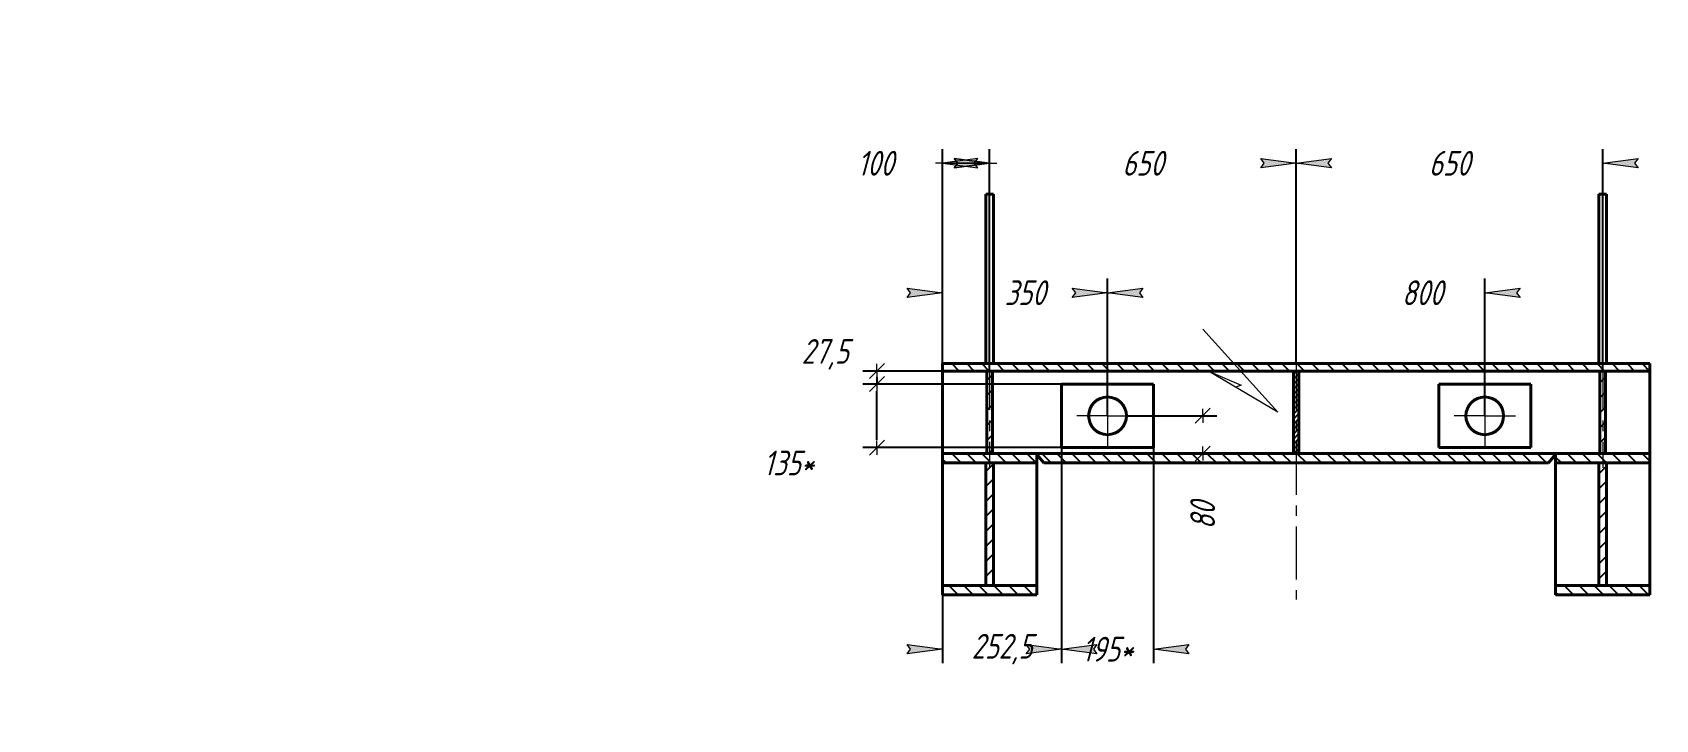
# Model space of a CAD drawing. Header units: millimetres. Extents: x 0 to 841, y 0 to 594.
# Drawn here: x 0 to 229.4, y 0 to 97.2 of the extents above; entities that cross this region are included whole.
import ezdxf

# ---------------------------------------------------------------- set-up
doc = ezdxf.new("R2010")
doc.units = ezdxf.units.MM
for name, pattern in [('K5LT_AXLED', [12, 7.5, -1.5, 1.5, -1.5]), ('K5LT_BASIC', [0]), ('K5LT_THIN', [0])]:
    doc.linetypes.add(name, pattern=pattern)
doc.layers.add('Системный слой', color=7, linetype='Continuous')
doc.styles.add('KDIMTEXTSTYLE', font='GOST_AU.SHX', dxfattribs={"width": 0.96, "oblique": 15, "height": 5})
doc.dimstyles.new('KDIMSTYLE (0.07)', dxfattribs={"dimtxt": 5, "dimasz": 1, "dimexe": 2, "dimexo": 0.0625, "dimgap": 1, "dimtad": 1, "dimlfac": 15, "dimtxsty": 'KDIMTEXTSTYLE', "dimsah": 1, "dimcen": 0.09, "dimdle": 1, "dimadec": 0, "dimazin": 0, "dimtfac": 0.667, "dimtmove": 0, "dimatfit": 3, "dimfxl": 1, "dimtvp": 1, "dimtolj": 1, "dimtzin": 0, "dimarcsym": 0})
pattern_1 = [(135, (0, 0), (-1.060660171779821, -1.060660171779821), [])]
pattern_2 = [(45, (0, 0), (-1.060660171779821, 1.060660171779821), [])]

# ---------------------------------------------------------------- blocks, each defined once
blk = doc.blocks.new('U141')
at = {"layer": 'Системный слой', "color": 30, "linetype": 'K5LT_AXLED', "lineweight": 18, "true_color": 0xff8000}
for q in [(205.3118489920755, 47.28841492365593), (200.9785156587421, 42.95508159032263), (205.3118489920755, 38.62174825698926), (209.6451823254088, 42.95508159032256)]:
    blk.add_line((205.3118489920755, 42.95508159032259), q, dxfattribs=at)
blk = doc.blocks.new('U142')
at = {"layer": 'Системный слой', "color": 30, "linetype": 'K5LT_AXLED', "lineweight": 18, "true_color": 0xff8000}
for q in [(151.9785156587732, 47.28841492365592), (147.6451823254398, 42.95508159032259), (151.9785156587732, 38.62174825698926), (156.3118489921065, 42.95508159032259)]:
    blk.add_line((151.9785156587732, 42.95508159032259), q, dxfattribs=at)
blk = doc.blocks.new('KDIMARROW_02')
at = {"layer": 'Системный слой'}
blk.add_hatch(color=0, dxfattribs=at).paths.add_polyline_path([(4.5, -5.51091059616309e-16), (5, 0.6582624912261956), (0, 0), (5, -0.658262491226197)])
at = {"layer": 'Системный слой', "color": 0, "linetype": 'K5LT_THIN', "lineweight": 18}
for p, q in [((0, 0), (-1, 0)), ((5, 0.6582624912261956), (0, 0)), ((0, 0), (5, -0.658262491226197)), ((0, 0), (7, -8.572527594031472e-16)), ((4.5, -5.51091059616309e-16), (5, 0.6582624912261956)), ((5, -0.658262491226197), (4.5, -5.51091059616309e-16))]:
    blk.add_line(p, q, dxfattribs=at)
blk = doc.blocks.new('KDIMARROW_01')
at = {"layer": 'Системный слой'}
blk.add_hatch(color=0, dxfattribs=at).paths.add_polyline_path([(-5, -0.6582624912261956), (0, 0), (-5, 0.658262491226197), (-4.5, 5.51091059616309e-16)])
at = {"layer": 'Системный слой', "color": 0, "linetype": 'K5LT_THIN', "lineweight": 18}
for p, q in [((-4.5, 5.51091059616309e-16), (-5, 0.658262491226197)), ((-5, 0.658262491226197), (0, 0)), ((0, 0), (-5, -0.6582624912261956)), ((-5, -0.6582624912261956), (-4.5, 5.51091059616309e-16)), ((0, 0), (-1, 0))]:
    blk.add_line(p, q, dxfattribs=at)
blk = doc.blocks.new('KDIMARROW_13')
at = {"layer": 'Системный слой', "color": 0, "linetype": 'K5LT_THIN', "lineweight": 18}
for p, q in [((-1.060500025749206, 1.060500025749207), (1.060500025749206, -1.060500025749207)), ((0, 0), (-1, 0)), ((0, 0), (1, -1.224646799147353e-16))]:
    blk.add_line(p, q, dxfattribs=at)
blk = doc.blocks.new('U146')
at = {"layer": 'Системный слой', "color": 7, "linetype": 'K5LT_THIN', "lineweight": 18}
for p, q in [((166.2429783473691, 49.28841492366536), (170.8789881845779, 47.30328966397552)), ((176.0750675341585, 43.45508159033203), (166.2429783473691, 49.28841492366536)), ((170.8789881845779, 47.30328966397552), (170.1130968061546, 46.99229142634038))]:
    blk.add_line(p, q, dxfattribs=at)

msp = doc.modelspace()

# ---------------------------------------------------------------- hatches: boundary and pattern name
at = {"layer": 'Системный слой'}
h = msp.add_hatch(dxfattribs=at)
h.set_pattern_fill('', angle=135, style=0, pattern_type=0)
h.set_pattern_definition(pattern_1)
h.paths.add_polyline_path([(228.6451823254397, 49.28841492366539), (228.6451823254397, 50.35508159033206), (128.6451823254397, 50.355081590332), (128.6451823254397, 49.28841492366533)])
h = msp.add_hatch(dxfattribs=at)
h.set_pattern_fill('', angle=45, style=0, pattern_type=0)
h.set_pattern_definition(pattern_2)
h.paths.add_polyline_path([(134.9118489921064, 37.62174825699869), (135.7118489921064, 37.62174825699869), (135.7118489921064, 49.28841492366535), (134.9118489921064, 49.28841492366535)])
h = msp.add_hatch(dxfattribs=at)
h.set_pattern_fill('', angle=45, style=0, pattern_type=0)
h.set_pattern_definition([(45, (0, 0), (-0.3535533905932738, 0.3535533905932738), [])])
h.paths.add_polyline_path([(178.2451823254398, 37.62174825699869), (179.0451823254398, 37.62174825699869), (179.0451823254398, 49.28841492366535), (178.2451823254397, 49.28841492366535)])
h = msp.add_hatch(dxfattribs=at)
h.set_pattern_fill('', angle=45, style=0, pattern_type=0)
h.set_pattern_definition(pattern_2)
h.paths.add_polyline_path([(221.5785156587744, 37.62174825699615), (222.3785156587744, 37.62174825699623), (222.3785156587733, 49.2884149236629), (221.5785156587733, 49.28841492366281)])
h = msp.add_hatch(dxfattribs=at)
h.set_pattern_fill('', angle=135, style=0, pattern_type=0)
h.set_pattern_definition(pattern_1)
h.paths.add_polyline_path([(128.6451823254398, 36.28841492354587), (141.9785156587732, 36.28841492339325), (141.9785156587732, 37.62174825687035), (128.6451823254398, 37.62174825687036)])
h = msp.add_hatch(dxfattribs=at)
h.set_pattern_fill('', angle=135, style=0, pattern_type=0)
h.set_pattern_definition(pattern_1)
h.paths.add_polyline_path([(215.3118489921064, 37.48841492353699), (215.3118489921064, 37.62174825687033), (141.9785156587731, 37.62174825687031), (141.9785156587731, 37.48841492353698), (142.9854352161858, 36.28841492353698), (214.3049294346936, 36.28841492353699)])
h = msp.add_hatch(dxfattribs=at)
h.set_pattern_fill('', angle=135, style=0, pattern_type=0)
h.set_pattern_definition(pattern_1)
h.paths.add_polyline_path([(215.3118489921065, 36.28841492354585), (228.6451823254399, 36.28841492339323), (228.6451823254399, 37.62174825687034), (215.3118489921065, 37.62174825687034)])
h = msp.add_hatch(dxfattribs=at)
h.set_pattern_fill('', angle=45, style=0, pattern_type=0)
h.set_pattern_definition(pattern_2)
h.paths.add_polyline_path([(134.7785156587732, 18.95508159016299), (135.8451823254399, 18.95508159004513), (135.8451823254399, 36.28841492353033), (134.7785156587732, 36.28841492353033)])
h = msp.add_hatch(dxfattribs=at)
h.set_pattern_fill('', angle=45, style=0, pattern_type=0)
h.set_pattern_definition(pattern_2)
h.paths.add_polyline_path([(221.4451823254398, 18.95508159016299), (222.5118489921065, 18.95508159004513), (222.5118489921065, 36.28841492353033), (221.4451823254398, 36.28841492353033)])
h = msp.add_hatch(dxfattribs=at)
h.set_pattern_fill('', angle=135, style=0, pattern_type=0)
h.set_pattern_definition(pattern_1)
h.paths.add_polyline_path([(141.9785156587732, 18.95508159017849), (128.6451823254398, 18.95508159017849), (128.6451823254398, 17.62174825684516), (141.9785156587732, 17.62174825672731)])
h = msp.add_hatch(dxfattribs=at)
h.set_pattern_fill('', angle=135, style=0, pattern_type=0)
h.set_pattern_definition(pattern_1)
h.paths.add_polyline_path([(228.6451823254399, 18.95508159017848), (215.3118489921065, 18.95508159017848), (215.3118489921065, 17.62174825684515), (228.6451823254399, 17.6217482567273)])

# ---------------------------------------------------------------- linework, layer by layer
at = {"layer": 'Системный слой', "color": 150, "linetype": 'K5LT_BASIC', "lineweight": 40, "true_color": 0x0080ff}
for p, q in [((135.8451823254399, 74.28841492333342), (134.7785156587732, 74.28841492333342)), ((134.7785156587732, 50.35508159033201), (134.7785156587732, 74.28841492333342)), ((135.8451823254399, 50.35508159033201), (135.8451823254399, 74.28841492333342)), ((222.5118489921065, 74.28841492333342), (221.4451823254398, 74.28841492333342)), ((221.4451823254398, 50.35508159033206), (221.4451823254398, 74.28841492333342)), ((222.5118489921065, 50.35508159033206), (222.5118489921065, 74.28841492333342)), ((128.6451823254399, 50.35508159033201), (128.6451823254398, 49.28841492366536)), ((228.6451823254399, 50.35508159033205), (128.6451823254399, 50.35508159033201)), ((128.6451823254398, 37.62174825699869), (128.6451823254398, 49.28841492366536)), ((228.6451823254398, 49.28841492366537), (128.6451823254398, 49.28841492366536)), ((135.7118489921065, 49.28841492366536), (134.9118489921065, 49.28841492366536)), ((134.9118489921065, 49.28841492366536), (134.9118489921065, 37.6217482569987)), ((135.7118489921065, 49.28841492366536), (135.7118489921065, 37.6217482569987)), ((179.0451823254398, 49.28841492366536), (178.2451823254398, 49.28841492366536)), ((178.2451823254398, 49.28841492366536), (178.2451823254398, 37.6217482569987)), ((179.0451823254398, 49.28841492366536), (179.0451823254398, 37.6217482569987)), ((221.5785156587732, 49.28841492366536), (221.5785156587732, 37.62174825699869)), ((221.5785156587732, 49.28841492366536), (222.3785156587732, 49.28841492366536)), ((222.3785156587732, 49.28841492366536), (222.3785156587732, 37.62174825699869)), ((228.6451823254398, 49.28841492366537), (228.6451823254399, 50.35508159033205)), ((228.6451823254398, 49.28841492366537), (228.6451823254399, 37.62174825699871)), ((145.4785156587732, 47.4550815903226), (158.4785156587732, 47.45508159032261)), ((145.4785156587732, 38.4550815903226), (145.4785156587732, 47.4550815903226)), ((158.4785156587732, 47.45508159032261), (158.4785156587732, 38.45508159032261)), ((198.8118489920755, 47.45508159032261), (211.8118489920755, 47.45508159032261)), ((198.8118489920755, 38.45508159032261), (198.8118489920755, 47.45508159032261)), ((211.8118489920755, 47.45508159032261), (211.8118489920755, 38.45508159032261)), ((128.6451823254398, 37.62174825699869), (128.6451823254398, 36.28841492354812)), ((141.9785156587732, 37.62174825687249), (128.6451823254398, 37.62174825699869)), ((134.9118489921065, 37.6217482569987), (135.7118489921065, 37.6217482569987)), ((141.9785156587732, 37.62174825687249), (141.9785156587732, 36.28841492354812)), ((141.9785156587732, 37.62174825687249), (141.9785156587732, 37.48841492353915)), ((141.9785156587732, 37.62174825687249), (215.3118489921065, 37.62174825687249)), ((141.9785156587732, 37.48841492353915), (142.9854352161859, 36.28841492353915)), ((158.4785156587732, 38.45508159032261), (145.4785156587732, 38.4550815903226)), ((178.2451823254398, 37.6217482569987), (179.0451823254398, 37.6217482569987)), ((211.8118489920755, 38.45508159032261), (198.8118489920755, 38.45508159032261)), ((214.3049294346938, 36.28841492353915), (215.3118489921065, 37.48841492353915)), ((215.3118489921065, 37.48841492353915), (215.3118489921065, 37.62174825687249)), ((215.3118489921065, 37.62174825687249), (215.3118489921065, 36.28841492354812)), ((215.3118489921065, 37.62174825687249), (228.6451823254399, 37.62174825699871)), ((222.3785156587732, 37.62174825699869), (221.5785156587732, 37.62174825699869)), ((228.6451823254399, 37.62174825699871), (228.6451823254399, 36.28841492354812)), ((128.6451823254398, 18.95508159017849), (128.6451823254398, 36.28841492354587)), ((128.6451823254398, 36.28841492354812), (141.9785156587732, 36.28841492354812)), ((134.7785156587732, 36.28841492353033), (134.7785156587732, 18.95508159016298)), ((135.8451823254399, 36.28841492353033), (134.7785156587732, 36.28841492353033)), ((135.8451823254399, 36.28841492353033), (135.8451823254399, 18.95508159016298)), ((141.9785156587732, 18.95508159017849), (141.9785156587732, 36.28841492354587)), ((142.9854352161859, 36.28841492353915), (214.3049294346938, 36.28841492353915)), ((215.3118489921065, 18.95508159017849), (215.3118489921065, 36.28841492354585)), ((228.6451823254399, 36.28841492354812), (215.3118489921065, 36.28841492354812)), ((221.4451823254398, 36.28841492353033), (221.4451823254398, 18.95508159016298)), ((222.5118489921065, 36.28841492353033), (221.4451823254398, 36.28841492353033)), ((222.5118489921065, 36.28841492353033), (222.5118489921065, 18.95508159016298)), ((228.6451823254399, 18.95508159017849), (228.6451823254399, 36.28841492354585)), ((141.9785156587732, 18.95508159018003), (128.6451823254398, 18.95508159018003)), ((128.6451823254398, 18.95508159018003), (128.6451823254398, 17.62174825684669)), ((134.7785156587732, 18.95508159016298), (135.8451823254399, 18.95508159016298)), ((141.9785156587732, 18.95508159018003), (141.9785156587732, 17.62174825684669)), ((215.3118489921065, 18.95508159018002), (228.6451823254399, 18.95508159018002)), ((215.3118489921065, 18.95508159018002), (215.3118489921065, 17.62174825684669)), ((221.4451823254398, 18.95508159016298), (222.5118489921065, 18.95508159016298)), ((228.6451823254399, 18.95508159018002), (228.6451823254399, 17.62174825684669)), ((128.6451823254398, 17.62174825684669), (141.9785156587732, 17.62174825684669)), ((228.6451823254399, 17.62174825684669), (215.3118489921065, 17.62174825684669))]:
    msp.add_line(p, q, dxfattribs=at)
at = {"layer": 'Системный слой', "color": 7, "linetype": 'K5LT_THIN', "lineweight": 18}
msp.add_line((165.4300260683992, 55.20205524405596), (176.0750675341585, 43.45508159033203), dxfattribs=at)
at = {"layer": 'Системный слой', "color": 30, "linetype": 'K5LT_AXLED', "lineweight": 18, "true_color": 0xff8000}
for p, q in [((135.3118489921065, 51.28841492366536), (135.3118489921065, 35.6217482569987)), ((178.6451823254399, 51.28841492366536), (178.6451823254399, 16.95508159018002)), ((221.9785156587732, 51.28841492366536), (221.9785156587732, 35.62174825699869))]:
    msp.add_line(p, q, dxfattribs=at)
at = {"layer": 'Системный слой', "color": 150, "linetype": 'K5LT_BASIC', "lineweight": 40, "true_color": 0x0080ff}
for centre in [(151.9785156587731, 42.95508159032259), (205.3118489920754, 42.95508159032263)]:
    msp.add_circle(centre, 2.666666666666667, dxfattribs=at)

# ---------------------------------------------------------------- block references
at = {"layer": 'Системный слой'}
for name in ['U146', 'U142', 'U141']:
    msp.add_blockref(name, (0, 0), dxfattribs=at)

# ---------------------------------------------------------------- dimensions: what is measured, and where the dimension line sits
at = {"layer": 'Системный слой', "color": 7}
for base, p1, p2, location, override in [((128.6451823254398, 78.6755338733331), (135.3118489921065, 49.28841492366536), (128.6451823254398, 49.28841492366536), (119.1837555905155, 78.6755338733331), {"dimexo": 0, "dimpost": '\\H3.5;\\W0.965;\\Q15;<>', "dimblk1": 'KDIMARROW_02', "dimblk2": 'KDIMARROW_02', "dimse1": 0, "dimse2": 0, "dimclrt": 7, "dimtolj": 1}), ((135.3118489921065, 78.6755338733331), (178.6451823254399, 50.35508159033203), (135.3118489921065, 50.35508159033201), (156.9785156587732, 78.6755338733331), {"dimexo": 0, "dimpost": '\\H3.5;\\W0.965;\\Q15;<>', "dimblk1": 'KDIMARROW_01', "dimblk2": 'KDIMARROW_01', "dimse1": 0, "dimse2": 0, "dimclrt": 7, "dimtolj": 1}), ((178.6451823254399, 78.6755338733331), (221.9785156587732, 49.28841492366536), (178.6451823254399, 50.35508159033203), (200.3118489921065, 78.6755338733331), {"dimexo": 0, "dimpost": '\\H3.5;\\W0.965;\\Q15;<>', "dimblk1": 'KDIMARROW_01', "dimblk2": 'KDIMARROW_01', "dimse1": 0, "dimse2": 0, "dimclrt": 7, "dimtolj": 1}), ((128.6451823254399, 60.3616695783989), (151.9785156587732, 42.9550815903226), (128.6451823254398, 49.28841492366536), (140.3118489921065, 60.3616695783989), {"dimexo": 0, "dimpost": '\\H3.5;\\W0.965;\\Q15;<>', "dimblk1": 'KDIMARROW_01', "dimblk2": 'KDIMARROW_01', "dimse1": 0, "dimse2": 0, "dimclrt": 7, "dimtolj": 1}), ((151.9785156587732, 60.3616695783989), (205.3118489920755, 42.95508159032261), (151.9785156587732, 42.9550815903226), (196.4800056159158, 60.3616695783989), {"dimexo": 0, "dimpost": '\\H3.5;\\W0.965;\\Q15;<>', "dimblk1": 'KDIMARROW_01', "dimblk2": 'KDIMARROW_01', "dimse1": 0, "dimse2": 0, "dimclrt": 7, "dimtolj": 1}), ((128.6451823254398, 9.955524712931094), (145.4785156587732, 38.4550815903226), (128.6451823254398, 37.62174825699869), (137.0618489921065, 9.955524712931094), {"dimexo": 0, "dimpost": '\\H3.5;\\W0.965;\\Q15;<>', "dimblk1": 'KDIMARROW_01', "dimblk2": 'KDIMARROW_01', "dimse1": 0, "dimse2": 0, "dimclrt": 7, "dimtolj": 1}), ((145.4785156587732, 9.955524712931094), (158.4785156587732, 38.45508159032261), (145.4785156587732, 38.4550815903226), (151.9785156587732, 9.955524712931094), {"dimexo": 0, "dimpost": '\\H3.5;\\W0.965;\\Q15;<>\\H3.5;\\W0.965;\\Q15;\\Q15;*', "dimblk1": 'KDIMARROW_01', "dimblk2": 'KDIMARROW_01', "dimse1": 0, "dimse2": 0, "dimclrt": 7, "dimtolj": 1})]:
    msp.add_linear_dim(base=base, p1=p1, p2=p2, location=location, dimstyle='KDIMSTYLE (0.07)', override=override, dxfattribs=at).render()
for base, p1, p2, location, override in [((119.3677713173088, 49.28841492366536), (151.9785156587732, 47.45508159032261), (128.6451823254398, 49.28841492366536), (112.0590815760029, 51.65437753688368), {"dimexo": 0, "dimtoh": 1, "dimpost": '\\H3.5;\\W0.965;\\Q15;\\Q15;\\H3.5;\\W0.965;\\Q15;<>\\H3.5;\\W0.965;\\Q15;\\Q15;', "dimblk1": 'KDIMARROW_13', "dimblk2": 'KDIMARROW_13', "dimse1": 0, "dimse2": 0, "dimclrt": 7, "dimtmove": 1, "dimtolj": 1}), ((119.3677713173088, 47.45508159032261), (147.4785156587732, 38.45508159032261), (147.1769857067844, 47.45508159032261), (106.9046868387789, 36.28841492354815), {"dimexo": 0, "dimtoh": 1, "dimpost": '\\H3.5;\\W0.965;\\Q15;<>\\H3.5;\\W0.965;\\Q15;\\Q15;\\H3.5;\\W0.965;\\Q15;\\Q15;*', "dimblk1": 'KDIMARROW_13', "dimblk2": 'KDIMARROW_13', "dimse1": 0, "dimse2": 0, "dimclrt": 7, "dimtmove": 1, "dimtolj": 1}), ((165.4300260684747, 37.6217482566505), (154.6451823254398, 42.9550815903226), (141.9785156587732, 37.62174825687249), (165.4300260683916, 28.84151915206808), {"dimexo": 0, "dimpost": '\\H3.5;\\W0.965;\\Q15;<>', "dimblk1": 'KDIMARROW_13', "dimblk2": 'KDIMARROW_13', "dimse1": 0, "dimse2": 0, "dimclrt": 7, "dimtolj": 1})]:
    msp.add_linear_dim(base=base, p1=p1, p2=p2, angle=90, location=location, dimstyle='KDIMSTYLE (0.07)', override=override, dxfattribs=at).render()

doc.saveas('drawing.dxf')
